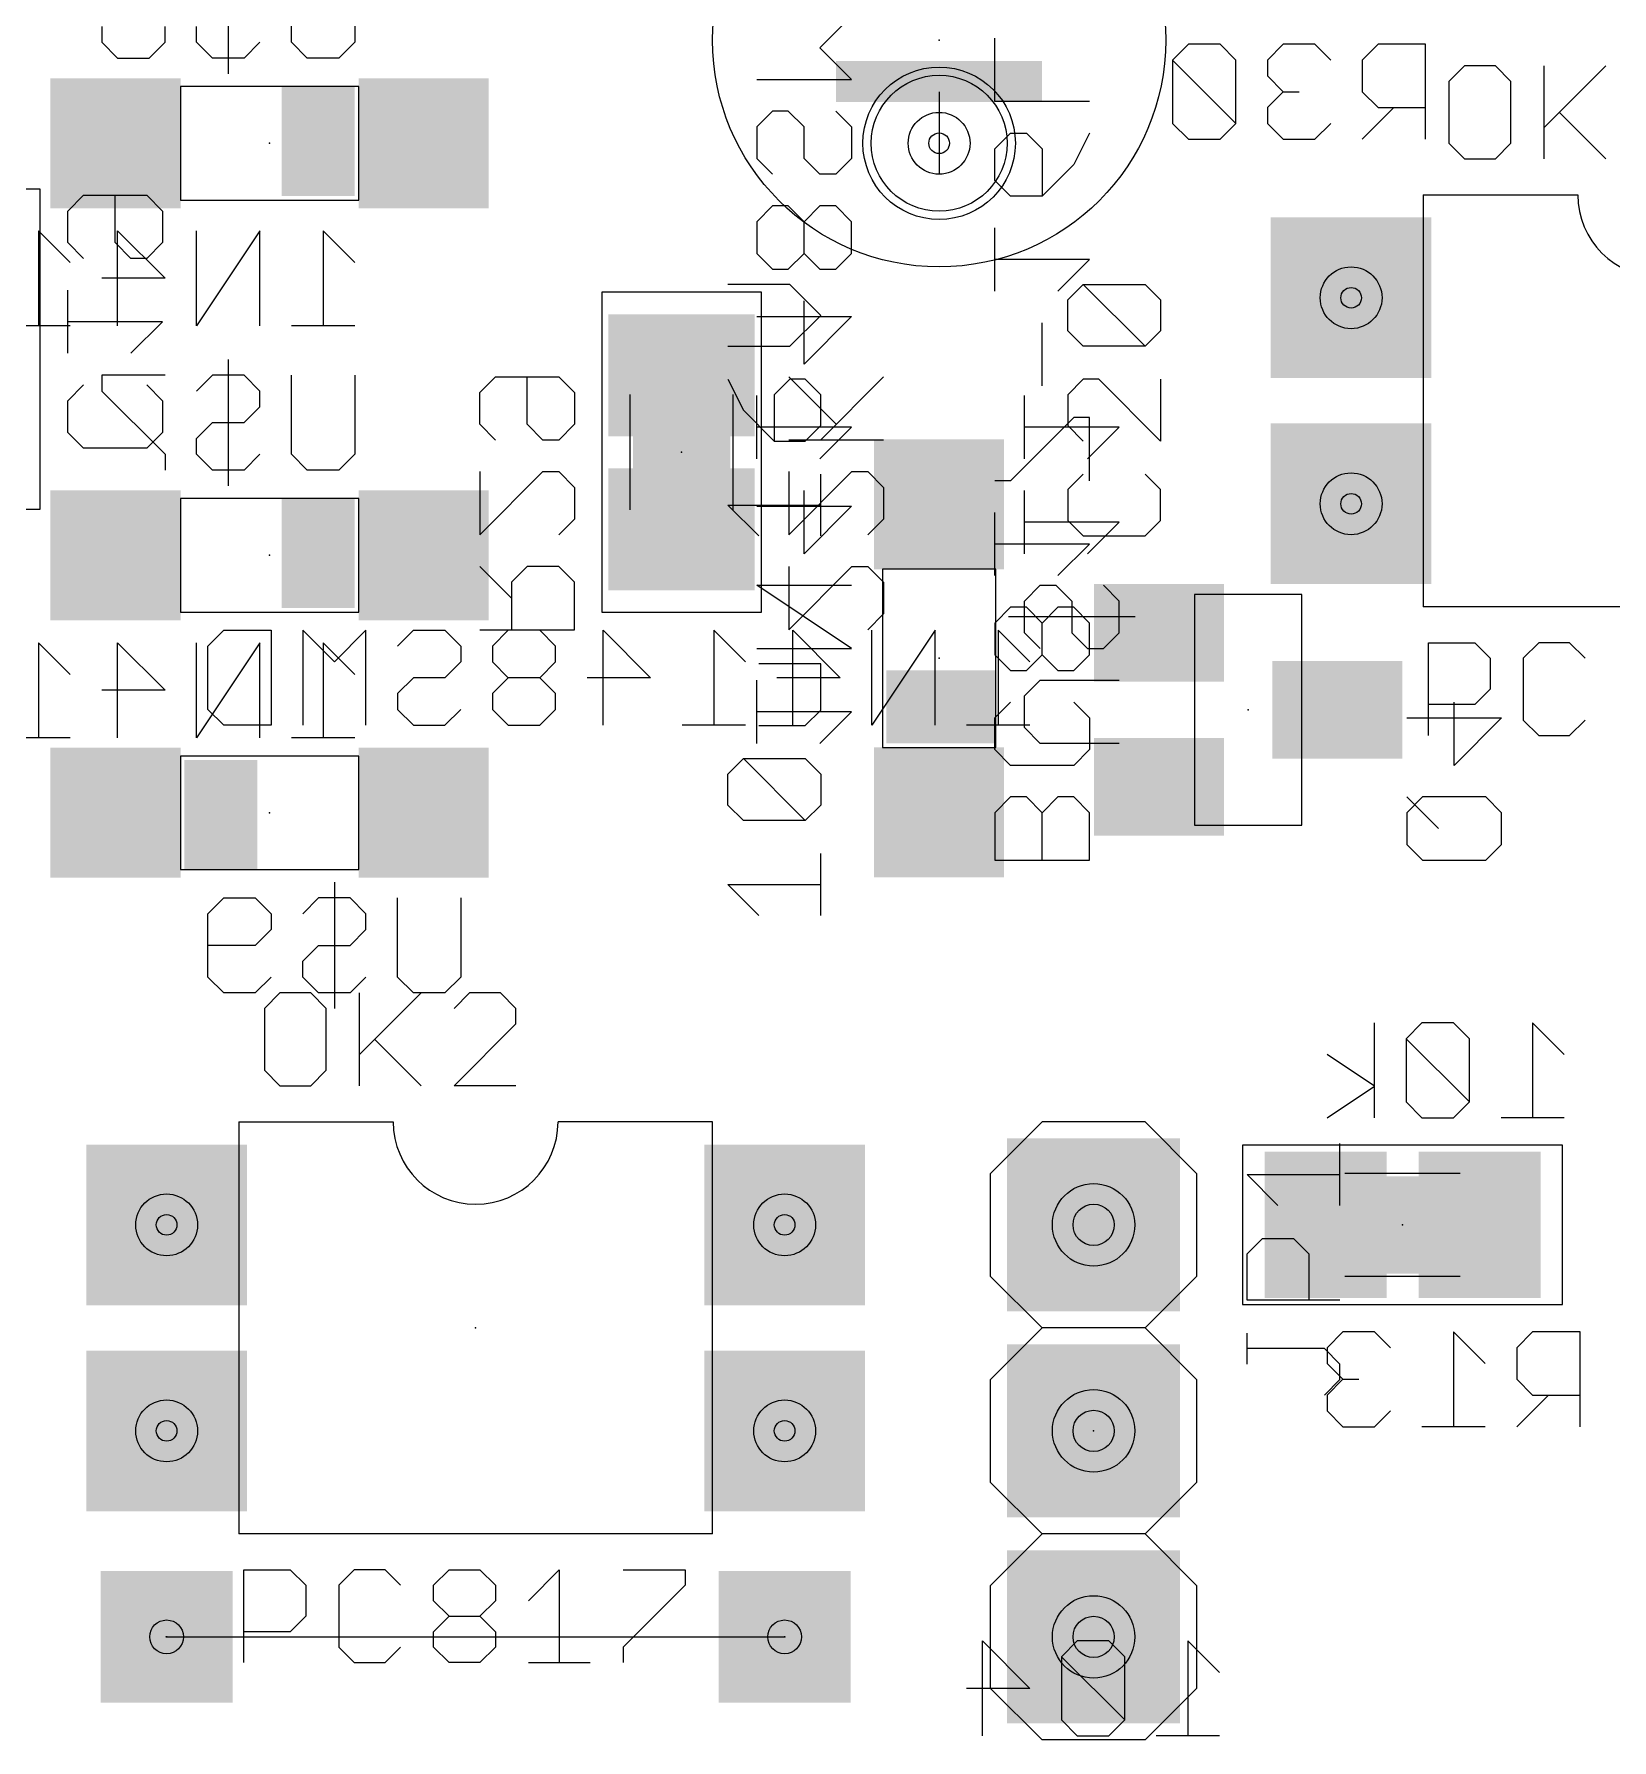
# Model space of a CAD drawing. Extents: x -2 to 128, y 10 to 112.
# Drawn here: x 25.67 to 45.12, y 69.85 to 90.88 of the extents above; entities that cross this region are included whole.
import ezdxf

# ---------------------------------------------------------------- set-up
doc = ezdxf.new("R2010")
doc.units = 0
for name, color, linetype in [('1', 22, 'CONTINUOUS'), ('17', 82, 'CONTINUOUS'), ('18', 82, 'CONTINUOUS'), ('21', 253, 'CONTINUOUS'), ('23', 7, 'CONTINUOUS'), ('24', 7, 'CONTINUOUS'), ('25', 253, 'CONTINUOUS'), ('26', 253, 'CONTINUOUS'), ('27', 253, 'CONTINUOUS'), ('28', 253, 'CONTINUOUS'), ('29', 253, 'CONTINUOUS'), ('30', 253, 'CONTINUOUS'), ('32', 253, 'CONTINUOUS'), ('36', 253, 'CONTINUOUS'), ('40', 175, 'CONTINUOUS'), ('44', 253, 'CONTINUOUS'), ('51', 253, 'CONTINUOUS'), ('52', 253, 'CONTINUOUS')]:
    doc.layers.add(name, color=color, linetype=linetype)

# ---------------------------------------------------------------- blocks, each defined once
blk = doc.blocks.new('RECT')
blk.add_solid([(-0.5, -0.5), (0.5, -0.5), (-0.5, 0.5), (0.5, 0.5)])
blk = doc.blocks.new('ROUNDP')
blk.add_circle((0, 0), 0.5)
blk = doc.blocks.new('SQUAREP')
blk.add_solid([(-0.5, -0.5), (0.5, -0.5), (-0.5, 0.5), (0.5, 0.5)])
blk = doc.blocks.new('SQUAREV')
blk.add_solid([(-0.5, -0.5), (0.5, -0.5), (-0.5, 0.5), (0.5, 0.5)])
blk = doc.blocks.new('ROUNDV')
blk.add_circle((0, 0), 0.5)

msp = doc.modelspace()

# ---------------------------------------------------------------- linework, layer by layer
at = {"layer": '1'}
msp.add_line((27.305, 71.12), (34.925, 71.12), dxfattribs=at)
at = {"layer": '21'}
for p, q in [((42.799, 88.9), (42.799, 83.82)), ((42.799, 88.9), (44.704, 88.9)), ((48.641, 83.82), (42.799, 83.82)), ((28.194, 77.47), (28.194, 72.39)), ((28.194, 77.47), (30.099, 77.47)), ((34.036, 77.47), (32.131, 77.47)), ((34.036, 72.39), (34.036, 77.47)), ((38.1, 77.47), (37.465, 76.835)), ((39.37, 77.47), (38.1, 77.47)), ((40.005, 76.835), (39.37, 77.47)), ((37.465, 75.565), (37.465, 76.835)), ((40.005, 76.835), (40.005, 75.565)), ((38.1, 74.93), (37.465, 75.565)), ((40.005, 75.565), (39.37, 74.93)), ((37.465, 74.295), (38.1, 74.93)), ((39.37, 74.93), (38.1, 74.93)), ((39.37, 74.93), (40.005, 74.295)), ((37.465, 73.025), (37.465, 74.295)), ((40.005, 74.295), (40.005, 73.025)), ((38.1, 72.39), (37.465, 73.025)), ((40.005, 73.025), (39.37, 72.39)), ((34.036, 72.39), (28.194, 72.39)), ((37.465, 71.755), (38.1, 72.39)), ((39.37, 72.39), (38.1, 72.39)), ((39.37, 72.39), (40.005, 71.755)), ((37.465, 70.485), (37.465, 71.755)), ((40.005, 71.755), (40.005, 70.485)), ((38.1, 69.85), (37.465, 70.485)), ((40.005, 70.485), (39.37, 69.85)), ((39.37, 69.85), (38.1, 69.85))]:
    msp.add_line(p, q, dxfattribs=at)
msp.add_circle((36.83, 90.805), 2.794, dxfattribs=at)
for centre in [(45.72, 88.9), (31.115, 77.47)]:
    msp.add_arc(centre, 1.016, 180, 0, dxfattribs=at)
at = {"layer": '23'}
for p in [(36.83, 90.805), (31.115, 74.93), (38.735, 73.66)]:
    msp.add_point(p, dxfattribs=at)
at = {"layer": '24'}
for p in [(28.575, 89.535), (33.655, 85.725), (28.575, 84.455), (36.83, 83.185), (40.64, 82.55), (28.575, 81.28), (42.545, 76.2)]:
    msp.add_point(p, dxfattribs=at)
at = {"layer": '25'}
for p, q in [((43.3072, 90.4885), (43.1165, 90.2978)), ((43.6885, 90.4885), (43.3072, 90.4885)), ((43.8792, 90.2978), (43.6885, 90.4885)), ((44.2859, 90.4885), (44.2859, 89.3445)), ((44.2859, 89.7258), (45.0485, 90.4885)), ((43.1165, 90.2978), (43.1165, 89.5352)), ((43.8792, 89.5352), (43.8792, 90.2978)), ((44.4766, 89.9165), (45.0485, 89.3445)), ((43.1165, 89.5352), (43.3072, 89.3445)), ((43.6885, 89.3445), (43.8792, 89.5352)), ((43.3072, 89.3445), (43.6885, 89.3445)), ((38.4165, 87.6041), (38.6072, 87.7947)), ((38.6072, 87.7947), (39.3698, 87.7947)), ((39.3698, 87.0321), (38.6072, 87.7947)), ((39.3698, 87.7947), (39.5605, 87.6041)), ((38.4165, 87.2228), (38.4165, 87.6041)), ((39.5605, 87.6041), (39.5605, 87.2228)), ((38.6072, 87.0321), (38.4165, 87.2228)), ((39.5605, 87.2228), (39.3698, 87.0321)), ((39.3698, 87.0321), (38.6072, 87.0321)), ((38.6072, 86.6253), (38.4165, 86.4347)), ((38.7979, 86.6253), (38.6072, 86.6253)), ((39.5605, 85.8627), (38.7979, 86.6253)), ((39.5605, 86.6253), (39.5605, 85.8627)), ((38.4165, 86.4347), (38.4165, 86.0534)), ((38.4165, 86.0534), (38.6072, 85.8627)), ((38.6072, 85.456), (38.4165, 85.2653)), ((39.5605, 85.2653), (39.3698, 85.456)), ((38.4165, 85.2653), (38.4165, 84.884)), ((39.5605, 84.884), (39.5605, 85.2653)), ((38.4165, 84.884), (38.6072, 84.6933)), ((39.3698, 84.6933), (39.5605, 84.884)), ((38.6072, 84.6933), (39.3698, 84.6933)), ((28.7022, 79.0585), (28.5115, 78.8678)), ((28.5115, 78.8678), (28.5115, 78.1052)), ((29.0835, 79.0585), (28.7022, 79.0585)), ((29.2742, 78.8678), (29.0835, 79.0585)), ((29.2742, 78.1052), (29.2742, 78.8678)), ((29.6809, 79.0585), (29.6809, 77.9145)), ((29.6809, 78.2958), (30.4435, 79.0585)), ((31.041, 79.0585), (30.8503, 78.8678)), ((31.4223, 79.0585), (31.041, 79.0585)), ((31.6129, 78.8678), (31.4223, 79.0585)), ((31.6129, 78.6771), (31.6129, 78.8678)), ((30.8503, 77.9145), (31.6129, 78.6771)), ((29.8716, 78.4865), (30.4435, 77.9145)), ((28.5115, 78.1052), (28.7022, 77.9145)), ((29.0835, 77.9145), (29.2742, 78.1052)), ((28.7022, 77.9145), (29.0835, 77.9145)), ((31.6129, 77.9145), (30.8503, 77.9145)), ((41.7703, 76.4403), (41.7703, 77.2029)), ((41.0077, 76.4403), (40.6263, 76.8216)), ((40.6263, 76.8216), (41.7703, 76.8216)), ((40.6263, 75.8429), (40.817, 76.0336)), ((40.817, 76.0336), (41.1983, 76.0336)), ((41.1983, 76.0336), (41.389, 75.8429)), ((40.6263, 75.2709), (40.6263, 75.8429)), ((41.389, 75.8429), (41.389, 75.2709)), ((41.7703, 75.2709), (40.6263, 75.2709)), ((40.6263, 74.4828), (40.6263, 74.8642)), ((41.5796, 74.6735), (40.6263, 74.6735)), ((41.7703, 74.4828), (41.5796, 74.6735)), ((41.7703, 74.2922), (41.7703, 74.4828)), ((41.5796, 74.1015), (41.7703, 74.2922))]:
    msp.add_line(p, q, dxfattribs=at)
at = {"layer": '26'}
for p, q in [((28.065, 91.9501), (28.065, 90.3909)), ((28.8446, 90.7807), (28.8446, 91.7552)), ((29.6242, 91.7552), (29.6242, 90.7807)), ((26.5058, 90.9756), (26.5058, 90.7807)), ((27.2854, 90.7807), (27.2854, 90.9756)), ((27.6752, 90.7807), (27.6752, 90.9756)), ((26.5058, 90.7807), (26.7007, 90.5858)), ((27.0905, 90.5858), (27.2854, 90.7807)), ((27.8701, 90.5858), (27.6752, 90.7807)), ((28.4548, 90.7807), (28.2599, 90.5858)), ((29.0395, 90.5858), (28.8446, 90.7807)), ((29.6242, 90.7807), (29.4293, 90.5858)), ((39.9039, 90.7552), (39.709, 90.5603)), ((40.2937, 90.7552), (39.9039, 90.7552)), ((40.4886, 90.5603), (40.2937, 90.7552)), ((41.0733, 90.7552), (40.8784, 90.5603)), ((41.4631, 90.7552), (41.0733, 90.7552)), ((41.658, 90.5603), (41.4631, 90.7552)), ((42.2427, 90.7552), (42.0478, 90.5603)), ((42.8274, 90.7552), (42.2427, 90.7552)), ((42.8274, 89.5858), (42.8274, 90.7552)), ((26.7007, 90.5858), (27.0905, 90.5858)), ((28.2599, 90.5858), (27.8701, 90.5858)), ((29.4293, 90.5858), (29.0395, 90.5858)), ((39.709, 90.5603), (39.709, 89.7807)), ((40.4886, 89.7807), (39.709, 90.5603)), ((40.4886, 89.7807), (40.4886, 90.5603)), ((40.8784, 90.5603), (40.8784, 90.3654)), ((42.0478, 90.5603), (42.0478, 90.1705)), ((40.8784, 90.3654), (41.0733, 90.1705)), ((41.0733, 90.1705), (40.8784, 89.9756)), ((41.0733, 90.1705), (41.2682, 90.1705)), ((42.0478, 90.1705), (42.2427, 89.9756)), ((40.8784, 89.9756), (40.8784, 89.7807)), ((42.4376, 89.9756), (42.0478, 89.5858)), ((42.2427, 89.9756), (42.8274, 89.9756)), ((39.709, 89.7807), (39.9039, 89.5858)), ((40.2937, 89.5858), (40.4886, 89.7807)), ((40.8784, 89.7807), (41.0733, 89.5858)), ((41.4631, 89.5858), (41.658, 89.7807)), ((39.9039, 89.5858), (40.2937, 89.5858)), ((41.0733, 89.5858), (41.4631, 89.5858)), ((26.0858, 88.6993), (26.2807, 88.8942)), ((26.2807, 88.8942), (27.0603, 88.8942)), ((26.6705, 88.3095), (26.6705, 88.8942)), ((27.0603, 88.8942), (27.2552, 88.6993)), ((26.0858, 88.3095), (26.0858, 88.6993)), ((27.2552, 88.6993), (27.2552, 88.3095)), ((26.2807, 88.1146), (26.0858, 88.3095)), ((26.8654, 88.1146), (26.6705, 88.3095)), ((27.2552, 88.3095), (27.0603, 88.1146)), ((27.0603, 88.1146), (26.8654, 88.1146)), ((26.0858, 86.9452), (26.0858, 87.7248)), ((27.2552, 87.335), (26.0858, 87.335)), ((26.8654, 86.9452), (27.2552, 87.335)), ((28.065, 86.8701), (28.065, 85.3109)), ((27.2854, 86.6752), (26.5058, 86.6752)), ((26.5058, 86.6752), (26.5058, 86.4803)), ((27.8701, 86.6752), (27.6752, 86.4803)), ((28.2599, 86.6752), (27.8701, 86.6752)), ((28.4548, 86.4803), (28.2599, 86.6752)), ((28.8446, 85.7007), (28.8446, 86.6752)), ((29.6242, 86.6752), (29.6242, 85.7007)), ((31.1658, 86.4611), (31.3607, 86.656)), ((31.3607, 86.656), (32.1403, 86.656)), ((31.7505, 86.0713), (31.7505, 86.656)), ((32.1403, 86.656), (32.3352, 86.4611)), ((26.0858, 86.3605), (26.2807, 86.5554)), ((26.5058, 86.4803), (27.2854, 85.7007)), ((27.0603, 86.5554), (27.2552, 86.3605)), ((28.4548, 86.2854), (28.4548, 86.4803)), ((31.1658, 86.0713), (31.1658, 86.4611)), ((32.3352, 86.4611), (32.3352, 86.0713)), ((26.0858, 85.9707), (26.0858, 86.3605)), ((27.2552, 86.3605), (27.2552, 85.9707)), ((28.2599, 86.0905), (28.4548, 86.2854)), ((37.8808, 85.644), (37.8808, 86.4236)), ((27.6752, 85.8956), (27.8701, 86.0905)), ((27.8701, 86.0905), (28.2599, 86.0905)), ((31.3607, 85.8764), (31.1658, 86.0713)), ((31.9454, 85.8764), (31.7505, 86.0713)), ((32.3352, 86.0713), (32.1403, 85.8764)), ((39.0502, 86.0338), (37.8808, 86.0338)), ((38.6604, 85.644), (39.0502, 86.0338)), ((26.2807, 85.7758), (26.0858, 85.9707)), ((27.2552, 85.9707), (27.0603, 85.7758)), ((27.6752, 85.7007), (27.6752, 85.8956)), ((32.1403, 85.8764), (31.9454, 85.8764)), ((27.0603, 85.7758), (26.2807, 85.7758)), ((27.2854, 85.7007), (27.2854, 85.5058)), ((27.8701, 85.5058), (27.6752, 85.7007)), ((28.4548, 85.7007), (28.2599, 85.5058)), ((29.0395, 85.5058), (28.8446, 85.7007)), ((29.6242, 85.7007), (29.4293, 85.5058)), ((28.2599, 85.5058), (27.8701, 85.5058)), ((29.4293, 85.5058), (29.0395, 85.5058)), ((31.1658, 85.4866), (31.1658, 84.707)), ((31.1658, 84.707), (31.9454, 85.4866)), ((31.9454, 85.4866), (32.1403, 85.4866)), ((32.1403, 85.4866), (32.3352, 85.2917)), ((32.3352, 85.2917), (32.3352, 84.9019)), ((37.8808, 84.4746), (37.8808, 85.2542)), ((32.3352, 84.9019), (32.1403, 84.707)), ((39.0502, 84.8644), (37.8808, 84.8644)), ((38.6604, 84.4746), (39.0502, 84.8644)), ((31.5556, 83.9274), (31.1658, 84.3172)), ((31.7505, 84.3172), (31.5556, 84.1223)), ((32.1403, 84.3172), (31.7505, 84.3172)), ((32.3352, 84.1223), (32.1403, 84.3172)), ((31.5556, 84.1223), (31.5556, 83.5376)), ((32.3352, 83.5376), (32.3352, 84.1223)), ((37.8808, 83.8899), (38.0757, 84.0848)), ((38.0757, 84.0848), (38.2706, 84.0848)), ((38.2706, 84.0848), (38.4655, 83.8899)), ((39.0502, 83.8899), (38.8553, 84.0848)), ((37.8808, 83.5001), (37.8808, 83.8899)), ((38.4655, 83.8899), (38.4655, 83.5001)), ((39.0502, 83.5001), (39.0502, 83.8899)), ((31.1658, 83.5376), (32.3352, 83.5376)), ((39.2451, 83.695), (37.6859, 83.695)), ((38.0757, 83.3052), (37.8808, 83.5001)), ((38.4655, 83.5001), (38.6604, 83.3052)), ((38.8553, 83.3052), (39.0502, 83.5001)), ((38.6604, 83.3052), (38.8553, 83.3052)), ((37.8808, 82.7205), (38.0757, 82.9154)), ((38.0757, 82.9154), (39.0502, 82.9154)), ((37.8808, 82.3307), (37.8808, 82.7205)), ((42.5958, 82.4499), (43.7652, 82.4499)), ((43.1805, 81.8652), (43.1805, 82.6448)), ((43.7652, 82.4499), (43.1805, 81.8652)), ((38.0757, 82.1358), (37.8808, 82.3307)), ((39.0502, 82.1358), (38.0757, 82.1358)), ((42.7907, 81.4754), (42.5958, 81.2805)), ((42.9856, 81.0856), (42.5958, 81.4754)), ((43.5703, 81.4754), (42.7907, 81.4754)), ((43.7652, 81.2805), (43.5703, 81.4754)), ((42.5958, 81.2805), (42.5958, 80.8907)), ((43.7652, 80.8907), (43.7652, 81.2805)), ((42.5958, 80.8907), (42.7907, 80.6958)), ((43.5703, 80.6958), (43.7652, 80.8907)), ((42.7907, 80.6958), (43.5703, 80.6958)), ((29.3732, 80.4251), (29.3732, 78.8659)), ((27.814, 80.0353), (28.0089, 80.2302)), ((28.0089, 80.2302), (28.3987, 80.2302)), ((28.3987, 80.2302), (28.5936, 80.0353)), ((29.1783, 80.2302), (28.9834, 80.0353)), ((29.5681, 80.2302), (29.1783, 80.2302)), ((29.763, 80.0353), (29.5681, 80.2302)), ((30.1528, 79.2557), (30.1528, 80.2302)), ((30.9324, 80.2302), (30.9324, 79.2557)), ((27.814, 79.2557), (27.814, 80.0353)), ((28.5936, 80.0353), (28.5936, 79.8404)), ((29.763, 79.8404), (29.763, 80.0353)), ((28.5936, 79.8404), (28.3987, 79.6455)), ((29.5681, 79.6455), (29.763, 79.8404)), ((28.3987, 79.6455), (27.814, 79.6455)), ((28.9834, 79.4506), (29.1783, 79.6455)), ((29.1783, 79.6455), (29.5681, 79.6455)), ((28.9834, 79.2557), (28.9834, 79.4506)), ((28.0089, 79.0608), (27.814, 79.2557)), ((28.5936, 79.2557), (28.3987, 79.0608)), ((29.1783, 79.0608), (28.9834, 79.2557)), ((29.763, 79.2557), (29.5681, 79.0608)), ((30.3477, 79.0608), (30.1528, 79.2557)), ((30.9324, 79.2557), (30.7375, 79.0608)), ((28.3987, 79.0608), (28.0089, 79.0608)), ((29.5681, 79.0608), (29.1783, 79.0608)), ((30.7375, 79.0608), (30.3477, 79.0608)), ((41.8089, 74.8802), (41.614, 74.6853)), ((42.1987, 74.8802), (41.8089, 74.8802)), ((42.3936, 74.6853), (42.1987, 74.8802)), ((43.563, 74.4904), (43.1732, 74.8802)), ((43.1732, 74.8802), (43.1732, 73.7108)), ((44.1477, 74.8802), (43.9528, 74.6853)), ((44.7324, 74.8802), (44.1477, 74.8802)), ((44.7324, 73.7108), (44.7324, 74.8802)), ((41.614, 74.6853), (41.614, 74.4904)), ((43.9528, 74.6853), (43.9528, 74.2955)), ((41.614, 74.4904), (41.8089, 74.2955)), ((41.8089, 74.2955), (41.614, 74.1006)), ((41.8089, 74.2955), (42.0038, 74.2955)), ((43.9528, 74.2955), (44.1477, 74.1006)), ((41.614, 74.1006), (41.614, 73.9057)), ((44.3426, 74.1006), (43.9528, 73.7108)), ((44.1477, 74.1006), (44.7324, 74.1006)), ((41.614, 73.9057), (41.8089, 73.7108)), ((42.1987, 73.7108), (42.3936, 73.9057)), ((41.8089, 73.7108), (42.1987, 73.7108)), ((43.563, 73.7108), (42.7834, 73.7108))]:
    msp.add_line(p, q, dxfattribs=at)
at = {"layer": '27'}
for p, q in [((34.9882, 87.7947), (34.2255, 87.7947)), ((35.3695, 87.4134), (34.9882, 87.7947)), ((34.9882, 87.0321), (35.3695, 87.4134)), ((34.2255, 87.0321), (34.9882, 87.0321)), ((34.2255, 86.6253), (34.4162, 86.244)), ((34.9882, 86.6253), (34.7975, 86.4347)), ((35.1788, 86.6253), (34.9882, 86.6253)), ((35.3695, 86.4347), (35.1788, 86.6253)), ((34.4162, 86.244), (34.7975, 85.8627)), ((34.7975, 86.4347), (34.7975, 85.8627)), ((35.3695, 86.0534), (35.3695, 86.4347)), ((35.1788, 85.8627), (35.3695, 86.0534)), ((34.7975, 85.8627), (35.1788, 85.8627)), ((35.3695, 84.6933), (35.3695, 85.4559)), ((34.6069, 84.6933), (34.2255, 85.0746)), ((34.2255, 85.0746), (35.3695, 85.0746)), ((42.8625, 82.2325), (42.8625, 83.3765)), ((42.8625, 83.3765), (43.4345, 83.3765)), ((43.4345, 83.3765), (43.6252, 83.1858)), ((44.2226, 83.3765), (44.0319, 83.1858)), ((44.6039, 83.3765), (44.2226, 83.3765)), ((44.7945, 83.1858), (44.6039, 83.3765)), ((35.3695, 83.1172), (34.6069, 83.1172)), ((35.3695, 82.5452), (35.3695, 83.1172)), ((43.6252, 83.1858), (43.6252, 82.8045)), ((44.0319, 83.1858), (44.0319, 82.4232)), ((43.6252, 82.8045), (43.4345, 82.6138)), ((35.1788, 82.3545), (35.3695, 82.5452)), ((43.4345, 82.6138), (42.8625, 82.6138)), ((34.6069, 82.3545), (35.1788, 82.3545)), ((44.0319, 82.4232), (44.2226, 82.2325)), ((44.2226, 82.2325), (44.6039, 82.2325)), ((44.6039, 82.2325), (44.7945, 82.4232)), ((34.2255, 81.7571), (34.4162, 81.9478)), ((34.4162, 81.9478), (35.1788, 81.9478)), ((35.1788, 81.1851), (34.4162, 81.9478)), ((35.1788, 81.9478), (35.3695, 81.7571)), ((34.2255, 81.3758), (34.2255, 81.7571)), ((35.3695, 81.7571), (35.3695, 81.3758)), ((34.4162, 81.1851), (34.2255, 81.3758)), ((35.1788, 81.1851), (34.4162, 81.1851)), ((35.3695, 81.3758), (35.1788, 81.1851)), ((35.3695, 80.0157), (35.3695, 80.7784)), ((34.6069, 80.0157), (34.2255, 80.397)), ((34.2255, 80.397), (35.3695, 80.397)), ((28.2575, 70.8025), (28.2575, 71.9465)), ((28.2575, 71.9465), (28.8295, 71.9465)), ((28.8295, 71.9465), (29.0202, 71.7558)), ((29.6176, 71.9465), (29.4269, 71.7558)), ((29.9989, 71.9465), (29.6176, 71.9465)), ((30.1895, 71.7558), (29.9989, 71.9465)), ((30.5963, 71.7558), (30.787, 71.9465)), ((30.787, 71.9465), (31.1683, 71.9465)), ((31.1683, 71.9465), (31.3589, 71.7558)), ((31.7657, 71.5652), (32.147, 71.9465)), ((32.147, 71.9465), (32.147, 70.8025)), ((32.9351, 71.9465), (33.6977, 71.9465)), ((33.6977, 71.9465), (33.6977, 71.7558)), ((29.0202, 71.7558), (29.0202, 71.3745)), ((29.4269, 71.7558), (29.4269, 70.9932)), ((30.5963, 71.5652), (30.5963, 71.7558)), ((31.3589, 71.7558), (31.3589, 71.5652)), ((33.6977, 71.7558), (32.9351, 70.9932)), ((30.787, 71.3745), (30.5963, 71.5652)), ((31.3589, 71.5652), (31.1683, 71.3745)), ((29.0202, 71.3745), (28.8295, 71.1838)), ((30.5963, 71.1838), (30.787, 71.3745)), ((30.787, 71.3745), (31.1683, 71.3745)), ((31.1683, 71.3745), (31.3589, 71.1838)), ((28.8295, 71.1838), (28.2575, 71.1838)), ((30.5963, 70.9932), (30.5963, 71.1838)), ((31.3589, 71.1838), (31.3589, 70.9932)), ((29.4269, 70.9932), (29.6176, 70.8025)), ((29.9989, 70.8025), (30.1895, 70.9932)), ((30.787, 70.8025), (30.5963, 70.9932)), ((31.3589, 70.9932), (31.1683, 70.8025)), ((32.9351, 70.9932), (32.9351, 70.8025)), ((29.6176, 70.8025), (29.9989, 70.8025)), ((31.1683, 70.8025), (30.787, 70.8025)), ((31.7657, 70.8025), (32.5283, 70.8025))]:
    msp.add_line(p, q, dxfattribs=at)
at = {"layer": '28'}
for p, q in [((35.3604, 90.7114), (35.7502, 91.1012)), ((35.7502, 90.3216), (35.3604, 90.7114)), ((37.5158, 90.051), (37.5158, 90.8306)), ((34.5808, 90.3216), (35.7502, 90.3216)), ((38.6852, 90.051), (37.5158, 90.051)), ((34.7757, 89.9318), (34.5808, 89.7369)), ((34.9706, 89.9318), (34.7757, 89.9318)), ((35.1655, 89.7369), (34.9706, 89.9318)), ((35.5553, 89.9318), (35.7502, 89.7369)), ((34.5808, 89.7369), (34.5808, 89.3471)), ((35.1655, 89.3471), (35.1655, 89.7369)), ((35.7502, 89.7369), (35.7502, 89.3471)), ((37.5158, 89.4663), (37.7107, 89.6612)), ((37.7107, 89.6612), (37.9056, 89.6612)), ((37.9056, 89.6612), (38.1005, 89.4663)), ((38.6852, 89.6612), (38.4903, 89.2714)), ((37.5158, 89.0765), (37.5158, 89.4663)), ((38.1005, 89.4663), (38.1005, 88.8816)), ((34.5808, 89.3471), (34.7757, 89.1522)), ((35.3604, 89.1522), (35.1655, 89.3471)), ((35.7502, 89.3471), (35.5553, 89.1522)), ((38.4903, 89.2714), (38.1005, 88.8816)), ((35.5553, 89.1522), (35.3604, 89.1522)), ((37.7107, 88.8816), (37.5158, 89.0765)), ((34.7757, 88.7624), (34.5808, 88.5675)), ((34.9706, 88.7624), (34.7757, 88.7624)), ((35.1655, 88.5675), (34.9706, 88.7624)), ((35.3604, 88.7624), (35.1655, 88.5675)), ((35.5553, 88.7624), (35.3604, 88.7624)), ((35.7502, 88.5675), (35.5553, 88.7624)), ((38.1005, 88.8816), (37.7107, 88.8816)), ((34.5808, 88.5675), (34.5808, 88.1777)), ((35.1655, 88.1777), (35.1655, 88.5675)), ((35.7502, 88.1777), (35.7502, 88.5675)), ((26.116, 88.0654), (25.7262, 88.4552)), ((25.7262, 88.4552), (25.7262, 87.2858)), ((26.7007, 87.2858), (26.7007, 88.4552)), ((26.7007, 88.4552), (27.2854, 87.8705)), ((28.4548, 88.4552), (27.6752, 87.2858)), ((27.6752, 87.2858), (27.6752, 88.4552)), ((28.4548, 87.2858), (28.4548, 88.4552)), ((29.6242, 88.0654), (29.2344, 88.4552)), ((29.2344, 88.4552), (29.2344, 87.2858)), ((37.5158, 87.7122), (37.5158, 88.4918)), ((34.5808, 88.1777), (34.7757, 87.9828)), ((34.9706, 87.9828), (35.1655, 88.1777)), ((35.1655, 88.1777), (35.3604, 87.9828)), ((35.5553, 87.9828), (35.7502, 88.1777)), ((34.7757, 87.9828), (34.9706, 87.9828)), ((35.3604, 87.9828), (35.5553, 87.9828)), ((38.6852, 88.102), (37.5158, 88.102)), ((38.2954, 87.7122), (38.6852, 88.102)), ((27.2854, 87.8705), (26.5058, 87.8705)), ((35.1655, 86.8134), (35.1655, 87.593)), ((26.116, 87.2858), (25.3364, 87.2858)), ((29.6242, 87.2858), (28.8446, 87.2858)), ((34.5808, 87.3981), (35.7502, 87.3981)), ((35.7502, 87.3981), (35.1655, 86.8134)), ((38.1005, 86.5428), (38.1005, 87.3224)), ((35.5605, 86.0713), (34.9758, 86.656)), ((35.3656, 85.8764), (36.1452, 86.656)), ((34.5808, 85.644), (34.5808, 86.4236)), ((35.7502, 86.0338), (34.5808, 86.0338)), ((35.3604, 85.644), (35.7502, 86.0338)), ((38.4903, 86.153), (37.7107, 85.3734)), ((38.6852, 86.153), (38.4903, 86.153)), ((38.6852, 85.3734), (38.6852, 86.153)), ((36.1452, 85.8764), (34.9758, 85.8764)), ((34.9758, 85.4866), (34.9758, 84.707)), ((34.9758, 84.707), (35.7554, 85.4866)), ((35.7554, 85.4866), (35.9503, 85.4866)), ((35.9503, 85.4866), (36.1452, 85.2917)), ((35.1655, 84.4746), (35.1655, 85.2542)), ((36.1452, 85.2917), (36.1452, 84.9019)), ((37.7107, 85.3734), (37.5158, 85.3734)), ((34.5808, 85.0593), (35.7502, 85.0593)), ((35.7502, 85.0593), (35.1655, 84.4746)), ((37.5158, 84.204), (37.5158, 84.9836)), ((36.1452, 84.9019), (35.9503, 84.707)), ((38.6852, 84.5938), (37.5158, 84.5938)), ((38.2954, 84.204), (38.6852, 84.5938)), ((34.9758, 84.3172), (34.9758, 83.5376)), ((34.9758, 83.5376), (35.7554, 84.3172)), ((35.7554, 84.3172), (35.9503, 84.3172)), ((35.9503, 84.3172), (36.1452, 84.1223)), ((35.7502, 83.3052), (34.5808, 84.0848)), ((34.5808, 84.0848), (35.7502, 84.0848)), ((36.1452, 84.1223), (36.1452, 83.7325)), ((36.1452, 83.7325), (35.9503, 83.5376)), ((37.7107, 83.8142), (37.5158, 83.6193)), ((37.9056, 83.8142), (37.7107, 83.8142)), ((38.1005, 83.6193), (37.9056, 83.8142)), ((38.2954, 83.8142), (38.1005, 83.6193)), ((38.4903, 83.8142), (38.2954, 83.8142)), ((38.6852, 83.6193), (38.4903, 83.8142)), ((27.814, 83.3353), (28.0089, 83.5302)), ((28.0089, 83.5302), (28.5936, 83.5302)), ((28.5936, 83.5302), (28.5936, 82.3608)), ((29.3732, 83.1404), (28.9834, 83.5302)), ((28.9834, 83.5302), (28.9834, 82.3608)), ((29.763, 83.5302), (29.3732, 83.1404)), ((29.763, 82.3608), (29.763, 83.5302)), ((30.1528, 83.3353), (30.3477, 83.5302)), ((30.3477, 83.5302), (30.7375, 83.5302)), ((30.7375, 83.5302), (30.9324, 83.3353)), ((31.5171, 83.5302), (31.3222, 83.3353)), ((31.9069, 83.5302), (31.5171, 83.5302)), ((32.1018, 83.3353), (31.9069, 83.5302)), ((32.6865, 82.3608), (32.6865, 83.5302)), ((32.6865, 83.5302), (33.2712, 82.9455)), ((34.4406, 83.1404), (34.0508, 83.5302)), ((34.0508, 83.5302), (34.0508, 82.3608)), ((35.0253, 82.3608), (35.0253, 83.5302)), ((35.0253, 83.5302), (35.61, 82.9455)), ((36.7794, 83.5302), (35.9998, 82.3608)), ((35.9998, 82.3608), (35.9998, 83.5302)), ((36.7794, 82.3608), (36.7794, 83.5302)), ((37.5158, 83.6193), (37.5158, 83.2295)), ((37.9488, 83.1404), (37.559, 83.5302)), ((37.559, 83.5302), (37.559, 82.3608)), ((38.1005, 83.2295), (38.1005, 83.6193)), ((38.6852, 83.2295), (38.6852, 83.6193)), ((26.116, 82.9854), (25.7262, 83.3752)), ((25.7262, 83.3752), (25.7262, 82.2058)), ((26.7007, 82.2058), (26.7007, 83.3752)), ((26.7007, 83.3752), (27.2854, 82.7905)), ((28.4548, 83.3752), (27.6752, 82.2058)), ((27.6752, 82.2058), (27.6752, 83.3752)), ((27.814, 82.5557), (27.814, 83.3353)), ((28.4548, 82.2058), (28.4548, 83.3752)), ((29.6242, 82.9854), (29.2344, 83.3752)), ((29.2344, 83.3752), (29.2344, 82.2058)), ((30.9324, 83.3353), (30.9324, 83.1404)), ((31.3222, 83.3353), (31.3222, 83.1404)), ((32.1018, 83.1404), (32.1018, 83.3353)), ((34.5808, 83.3052), (35.7502, 83.3052)), ((30.9324, 83.1404), (30.7375, 82.9455)), ((31.3222, 83.1404), (31.5171, 82.9455)), ((31.9069, 82.9455), (32.1018, 83.1404)), ((37.5158, 83.2295), (37.7107, 83.0346)), ((37.9056, 83.0346), (38.1005, 83.2295)), ((38.1005, 83.2295), (38.2954, 83.0346)), ((38.4903, 83.0346), (38.6852, 83.2295)), ((30.3477, 82.9455), (30.1528, 82.7506)), ((30.7375, 82.9455), (30.3477, 82.9455)), ((31.5171, 82.9455), (31.3222, 82.7506)), ((31.9069, 82.9455), (31.5171, 82.9455)), ((32.1018, 82.7506), (31.9069, 82.9455)), ((33.2712, 82.9455), (32.4916, 82.9455)), ((34.5808, 82.1358), (34.5808, 82.9154)), ((35.61, 82.9455), (34.8304, 82.9455)), ((37.7107, 83.0346), (37.9056, 83.0346)), ((38.2954, 83.0346), (38.4903, 83.0346)), ((27.2854, 82.7905), (26.5058, 82.7905)), ((30.1528, 82.7506), (30.1528, 82.5557)), ((31.3222, 82.7506), (31.3222, 82.5557)), ((32.1018, 82.5557), (32.1018, 82.7506)), ((28.0089, 82.3608), (27.814, 82.5557)), ((30.1528, 82.5557), (30.3477, 82.3608)), ((30.7375, 82.3608), (30.9324, 82.5557)), ((31.3222, 82.5557), (31.5171, 82.3608)), ((31.9069, 82.3608), (32.1018, 82.5557)), ((35.7502, 82.5256), (34.5808, 82.5256)), ((35.3604, 82.1358), (35.7502, 82.5256)), ((37.5158, 82.4499), (37.7107, 82.6448)), ((37.5158, 82.0601), (37.5158, 82.4499)), ((38.4903, 82.6448), (38.6852, 82.4499)), ((38.6852, 82.4499), (38.6852, 82.0601)), ((28.5936, 82.3608), (28.0089, 82.3608)), ((30.3477, 82.3608), (30.7375, 82.3608)), ((31.5171, 82.3608), (31.9069, 82.3608)), ((34.4406, 82.3608), (33.661, 82.3608)), ((37.9488, 82.3608), (37.1692, 82.3608)), ((26.116, 82.2058), (25.3364, 82.2058)), ((29.6242, 82.2058), (28.8446, 82.2058)), ((37.7107, 81.8652), (37.5158, 82.0601)), ((38.6852, 82.0601), (38.4903, 81.8652)), ((38.4903, 81.8652), (37.7107, 81.8652)), ((37.7107, 81.4754), (37.5158, 81.2805)), ((37.9056, 81.4754), (37.7107, 81.4754)), ((38.1005, 81.2805), (37.9056, 81.4754)), ((38.2954, 81.4754), (38.1005, 81.2805)), ((38.4903, 81.4754), (38.2954, 81.4754)), ((38.6852, 81.2805), (38.4903, 81.4754)), ((37.5158, 81.2805), (37.5158, 80.6958)), ((38.1005, 80.6958), (38.1005, 81.2805)), ((38.6852, 80.6958), (38.6852, 81.2805)), ((37.5158, 80.6958), (38.6852, 80.6958)), ((42.1987, 77.5208), (42.1987, 78.6902)), ((42.7834, 78.6902), (42.5885, 78.4953)), ((43.1732, 78.6902), (42.7834, 78.6902)), ((43.3681, 78.4953), (43.1732, 78.6902)), ((44.5375, 78.3004), (44.1477, 78.6902)), ((44.1477, 78.6902), (44.1477, 77.5208)), ((42.5885, 78.4953), (42.5885, 77.7157)), ((43.3681, 77.7157), (42.5885, 78.4953)), ((43.3681, 77.7157), (43.3681, 78.4953)), ((42.1987, 77.9106), (41.614, 78.3004)), ((41.614, 77.5208), (42.1987, 77.9106)), ((42.5885, 77.7157), (42.7834, 77.5208)), ((43.1732, 77.5208), (43.3681, 77.7157)), ((42.7834, 77.5208), (43.1732, 77.5208)), ((44.5375, 77.5208), (43.7579, 77.5208)), ((37.3639, 69.9008), (37.3639, 71.0702)), ((37.3639, 71.0702), (37.9486, 70.4855)), ((38.5333, 71.0702), (38.3384, 70.8753)), ((38.3384, 70.8753), (38.3384, 70.0957)), ((39.118, 70.0957), (38.3384, 70.8753)), ((38.9231, 71.0702), (38.5333, 71.0702)), ((39.118, 70.8753), (38.9231, 71.0702)), ((39.118, 70.0957), (39.118, 70.8753)), ((40.2874, 70.6804), (39.8976, 71.0702)), ((39.8976, 71.0702), (39.8976, 69.9008)), ((37.9486, 70.4855), (37.169, 70.4855)), ((38.3384, 70.0957), (38.5333, 69.9008)), ((38.9231, 69.9008), (39.118, 70.0957)), ((38.5333, 69.9008), (38.9231, 69.9008)), ((40.2874, 69.9008), (39.5078, 69.9008))]:
    msp.add_line(p, q, dxfattribs=at)
at = {"layer": '40'}
for p, q in [((25.748, 88.968), (23.782, 88.968)), ((25.748, 85.022), (25.748, 88.968)), ((32.672, 87.698), (32.672, 83.752)), ((34.638, 87.698), (32.672, 87.698)), ((34.638, 83.752), (34.638, 87.698)), ((23.782, 85.022), (25.748, 85.022)), ((32.672, 83.752), (34.638, 83.752)), ((44.518, 77.183), (40.572, 77.183)), ((40.572, 77.183), (40.572, 75.217)), ((44.518, 75.217), (44.518, 77.183)), ((40.572, 75.217), (44.518, 75.217))]:
    msp.add_line(p, q, dxfattribs=at)
at = {"layer": '44'}
for centre, radius in [((36.83, 89.535), 0.127), ((41.91, 87.63), 0.127), ((41.91, 85.09), 0.127), ((38.735, 76.2), 0.254), ((27.305, 76.2), 0.127), ((34.925, 76.2), 0.127), ((38.735, 73.66), 0.254), ((27.305, 73.66), 0.127), ((34.925, 73.66), 0.127), ((38.735, 71.12), 0.254), ((27.305, 71.12), 0.005), ((34.925, 71.12), 0.005)]:
    msp.add_circle(centre, radius, dxfattribs=at)
at = {"layer": '51'}
msp.add_line((36.83, 90.17), (36.83, 89.154), dxfattribs=at)
at = {"layer": '52'}
for p, q in [((29.675, 90.235), (27.475, 90.235)), ((27.475, 90.235), (27.475, 88.835)), ((29.675, 88.835), (29.675, 90.235)), ((27.475, 88.835), (29.675, 88.835)), ((33.02, 85.0138), (33.02, 86.4362)), ((34.29, 85.0138), (34.29, 86.4362)), ((29.675, 85.155), (27.475, 85.155)), ((27.475, 85.155), (27.475, 83.755)), ((29.675, 83.755), (29.675, 85.155)), ((37.53, 84.285), (36.13, 84.285)), ((36.13, 84.285), (36.13, 82.085)), ((37.53, 82.085), (37.53, 84.285)), ((41.3004, 83.9724), (39.9796, 83.9724)), ((39.9796, 83.9724), (39.9796, 81.1276)), ((41.3004, 81.1276), (41.3004, 83.9724)), ((27.475, 83.755), (29.675, 83.755)), ((36.13, 82.085), (37.53, 82.085)), ((29.675, 81.98), (27.475, 81.98)), ((27.475, 81.98), (27.475, 80.58)), ((29.675, 80.58), (29.675, 81.98)), ((39.9796, 81.1276), (41.3004, 81.1276)), ((27.475, 80.58), (29.675, 80.58)), ((43.2562, 76.835), (41.8338, 76.835)), ((43.2562, 75.565), (41.8338, 75.565))]:
    msp.add_line(p, q, dxfattribs=at)

# ---------------------------------------------------------------- block references
at = {"layer": '17'}
for name, p, xscale, yscale, rotation in [('ROUNDP', (36.83, 89.535), 1.6764, 1.6764, 270), ('ROUNDP', (36.83, 89.535), 0.762, 0.762, 270), ('ROUNDP', (36.83, 89.535), 0.762, 0.762, 270), ('ROUNDP', (36.83, 89.535), 0.762, 0.762, 270), ('ROUNDP', (36.83, 89.535), 0.762, 0.762, 270), ('ROUNDP', (36.83, 89.535), 0.762, 0.762, 270), ('ROUNDP', (36.83, 89.535), 0.762, 0.762, 270), ('ROUNDP', (36.83, 89.535), 0.762, 0.762, 270), ('ROUNDP', (36.83, 89.535), 0.762, 0.762, 270), ('ROUNDP', (36.83, 89.535), 0.762, 0.762, 270), ('ROUNDP', (36.83, 89.535), 0.762, 0.762, 270), ('ROUNDP', (36.83, 89.535), 0.762, 0.762, 270), ('ROUNDP', (36.83, 89.535), 0.762, 0.762, 270), ('ROUNDP', (36.83, 89.535), 0.762, 0.762, 270), ('ROUNDP', (36.83, 89.535), 0.762, 0.762, 270), ('SQUAREP', (41.91, 87.63), 1.778, 1.778, 180), ('ROUNDP', (41.91, 87.63), 0.762, 0.762, 180), ('ROUNDP', (41.91, 87.63), 0.762, 0.762, 180), ('ROUNDP', (41.91, 87.63), 0.762, 0.762, 180), ('ROUNDP', (41.91, 87.63), 0.762, 0.762, 180), ('ROUNDP', (41.91, 87.63), 0.762, 0.762, 180), ('ROUNDP', (41.91, 87.63), 0.762, 0.762, 180), ('ROUNDP', (41.91, 87.63), 0.762, 0.762, 180), ('ROUNDP', (41.91, 87.63), 0.762, 0.762, 180), ('ROUNDP', (41.91, 87.63), 0.762, 0.762, 180), ('ROUNDP', (41.91, 87.63), 0.762, 0.762, 180), ('ROUNDP', (41.91, 87.63), 0.762, 0.762, 180), ('ROUNDP', (41.91, 87.63), 0.762, 0.762, 180), ('ROUNDP', (41.91, 87.63), 0.762, 0.762, 180), ('ROUNDP', (41.91, 87.63), 0.762, 0.762, 180), ('SQUAREP', (41.91, 85.09), 1.778, 1.778, 180), ('ROUNDP', (41.91, 85.09), 0.762, 0.762, 180), ('ROUNDP', (41.91, 85.09), 0.762, 0.762, 180), ('ROUNDP', (41.91, 85.09), 0.762, 0.762, 180), ('ROUNDP', (41.91, 85.09), 0.762, 0.762, 180), ('ROUNDP', (41.91, 85.09), 0.762, 0.762, 180), ('ROUNDP', (41.91, 85.09), 0.762, 0.762, 180), ('ROUNDP', (41.91, 85.09), 0.762, 0.762, 180), ('ROUNDP', (41.91, 85.09), 0.762, 0.762, 180), ('ROUNDP', (41.91, 85.09), 0.762, 0.762, 180), ('ROUNDP', (41.91, 85.09), 0.762, 0.762, 180), ('ROUNDP', (41.91, 85.09), 0.762, 0.762, 180), ('ROUNDP', (41.91, 85.09), 0.762, 0.762, 180), ('ROUNDP', (41.91, 85.09), 0.762, 0.762, 180), ('ROUNDP', (41.91, 85.09), 0.762, 0.762, 180), ('SQUAREP', (27.305, 76.2), 1.778, 1.778, 180), ('ROUNDP', (27.305, 76.2), 0.762, 0.762, 180), ('ROUNDP', (27.305, 76.2), 0.762, 0.762, 180), ('ROUNDP', (27.305, 76.2), 0.762, 0.762, 180), ('ROUNDP', (27.305, 76.2), 0.762, 0.762, 180), ('ROUNDP', (27.305, 76.2), 0.762, 0.762, 180), ('ROUNDP', (27.305, 76.2), 0.762, 0.762, 180), ('ROUNDP', (27.305, 76.2), 0.762, 0.762, 180), ('ROUNDP', (27.305, 76.2), 0.762, 0.762, 180), ('ROUNDP', (27.305, 76.2), 0.762, 0.762, 180), ('ROUNDP', (27.305, 76.2), 0.762, 0.762, 180), ('ROUNDP', (27.305, 76.2), 0.762, 0.762, 180), ('ROUNDP', (27.305, 76.2), 0.762, 0.762, 180), ('ROUNDP', (27.305, 76.2), 0.762, 0.762, 180), ('ROUNDP', (27.305, 76.2), 0.762, 0.762, 180), ('SQUAREP', (27.305, 73.66), 1.778, 1.778, 180), ('ROUNDP', (27.305, 73.66), 0.762, 0.762, 180), ('ROUNDP', (27.305, 73.66), 0.762, 0.762, 180), ('ROUNDP', (27.305, 73.66), 0.762, 0.762, 180), ('ROUNDP', (27.305, 73.66), 0.762, 0.762, 180), ('ROUNDP', (27.305, 73.66), 0.762, 0.762, 180), ('ROUNDP', (27.305, 73.66), 0.762, 0.762, 180), ('ROUNDP', (27.305, 73.66), 0.762, 0.762, 180), ('ROUNDP', (27.305, 73.66), 0.762, 0.762, 180), ('ROUNDP', (27.305, 73.66), 0.762, 0.762, 180), ('ROUNDP', (27.305, 73.66), 0.762, 0.762, 180), ('ROUNDP', (27.305, 73.66), 0.762, 0.762, 180), ('ROUNDP', (27.305, 73.66), 0.762, 0.762, 180), ('ROUNDP', (27.305, 73.66), 0.762, 0.762, 180), ('ROUNDP', (27.305, 73.66), 0.762, 0.762, 180)]:
    msp.add_blockref(name, p, dxfattribs=dict(at, xscale=xscale, yscale=yscale, rotation=rotation))
for name, p, xscale, yscale in [('SQUAREP', (34.925, 76.2), 1.778, 1.778), ('SQUAREP', (38.735, 76.2), 1.9304, 1.9304), ('ROUNDP', (34.925, 76.2), 0.762, 0.762), ('ROUNDP', (34.925, 76.2), 0.762, 0.762), ('ROUNDP', (34.925, 76.2), 0.762, 0.762), ('ROUNDP', (34.925, 76.2), 0.762, 0.762), ('ROUNDP', (34.925, 76.2), 0.762, 0.762), ('ROUNDP', (34.925, 76.2), 0.762, 0.762), ('ROUNDP', (34.925, 76.2), 0.762, 0.762), ('ROUNDP', (34.925, 76.2), 0.762, 0.762), ('ROUNDP', (34.925, 76.2), 0.762, 0.762), ('ROUNDP', (34.925, 76.2), 0.762, 0.762), ('ROUNDP', (34.925, 76.2), 0.762, 0.762), ('ROUNDP', (34.925, 76.2), 0.762, 0.762), ('ROUNDP', (34.925, 76.2), 0.762, 0.762), ('ROUNDP', (34.925, 76.2), 0.762, 0.762), ('ROUNDP', (38.735, 76.2), 1.016, 1.016), ('ROUNDP', (38.735, 76.2), 1.016, 1.016), ('ROUNDP', (38.735, 76.2), 1.016, 1.016), ('ROUNDP', (38.735, 76.2), 1.016, 1.016), ('ROUNDP', (38.735, 76.2), 1.016, 1.016), ('ROUNDP', (38.735, 76.2), 1.016, 1.016), ('ROUNDP', (38.735, 76.2), 1.016, 1.016), ('ROUNDP', (38.735, 76.2), 1.016, 1.016), ('ROUNDP', (38.735, 76.2), 1.016, 1.016), ('ROUNDP', (38.735, 76.2), 1.016, 1.016), ('ROUNDP', (38.735, 76.2), 1.016, 1.016), ('ROUNDP', (38.735, 76.2), 1.016, 1.016), ('ROUNDP', (38.735, 76.2), 1.016, 1.016), ('ROUNDP', (38.735, 76.2), 1.016, 1.016), ('SQUAREP', (34.925, 73.66), 1.778, 1.778), ('SQUAREP', (38.735, 73.66), 1.9304, 1.9304), ('ROUNDP', (34.925, 73.66), 0.762, 0.762), ('ROUNDP', (34.925, 73.66), 0.762, 0.762), ('ROUNDP', (34.925, 73.66), 0.762, 0.762), ('ROUNDP', (34.925, 73.66), 0.762, 0.762), ('ROUNDP', (34.925, 73.66), 0.762, 0.762), ('ROUNDP', (34.925, 73.66), 0.762, 0.762), ('ROUNDP', (34.925, 73.66), 0.762, 0.762), ('ROUNDP', (34.925, 73.66), 0.762, 0.762), ('ROUNDP', (34.925, 73.66), 0.762, 0.762), ('ROUNDP', (34.925, 73.66), 0.762, 0.762), ('ROUNDP', (34.925, 73.66), 0.762, 0.762), ('ROUNDP', (34.925, 73.66), 0.762, 0.762), ('ROUNDP', (34.925, 73.66), 0.762, 0.762), ('ROUNDP', (34.925, 73.66), 0.762, 0.762), ('ROUNDP', (38.735, 73.66), 1.016, 1.016), ('ROUNDP', (38.735, 73.66), 1.016, 1.016), ('ROUNDP', (38.735, 73.66), 1.016, 1.016), ('ROUNDP', (38.735, 73.66), 1.016, 1.016), ('ROUNDP', (38.735, 73.66), 1.016, 1.016), ('ROUNDP', (38.735, 73.66), 1.016, 1.016), ('ROUNDP', (38.735, 73.66), 1.016, 1.016), ('ROUNDP', (38.735, 73.66), 1.016, 1.016), ('ROUNDP', (38.735, 73.66), 1.016, 1.016), ('ROUNDP', (38.735, 73.66), 1.016, 1.016), ('ROUNDP', (38.735, 73.66), 1.016, 1.016), ('ROUNDP', (38.735, 73.66), 1.016, 1.016), ('ROUNDP', (38.735, 73.66), 1.016, 1.016), ('ROUNDP', (38.735, 73.66), 1.016, 1.016), ('SQUAREP', (38.735, 71.12), 1.9304, 1.9304), ('ROUNDP', (38.735, 71.12), 1.016, 1.016), ('ROUNDP', (38.735, 71.12), 1.016, 1.016), ('ROUNDP', (38.735, 71.12), 1.016, 1.016), ('ROUNDP', (38.735, 71.12), 1.016, 1.016), ('ROUNDP', (38.735, 71.12), 1.016, 1.016), ('ROUNDP', (38.735, 71.12), 1.016, 1.016), ('ROUNDP', (38.735, 71.12), 1.016, 1.016), ('ROUNDP', (38.735, 71.12), 1.016, 1.016), ('ROUNDP', (38.735, 71.12), 1.016, 1.016), ('ROUNDP', (38.735, 71.12), 1.016, 1.016), ('ROUNDP', (38.735, 71.12), 1.016, 1.016), ('ROUNDP', (38.735, 71.12), 1.016, 1.016), ('ROUNDP', (38.735, 71.12), 1.016, 1.016), ('ROUNDP', (38.735, 71.12), 1.016, 1.016)]:
    msp.add_blockref(name, p, dxfattribs=dict(at, xscale=xscale, yscale=yscale))
at = {"layer": '18'}
for name, p, xscale, yscale in [('SQUAREV', (27.305, 71.12), 1.4224, 1.4224), ('SQUAREV', (34.925, 71.12), 1.4224, 1.4224), ('ROUNDV', (27.305, 71.12), 0.4164, 0.4164), ('ROUNDV', (27.305, 71.12), 0.4164, 0.4164), ('ROUNDV', (27.305, 71.12), 0.4164, 0.4164), ('ROUNDV', (27.305, 71.12), 0.4164, 0.4164), ('ROUNDV', (27.305, 71.12), 0.4164, 0.4164), ('ROUNDV', (27.305, 71.12), 0.4164, 0.4164), ('ROUNDV', (27.305, 71.12), 0.4164, 0.4164), ('ROUNDV', (27.305, 71.12), 0.4164, 0.4164), ('ROUNDV', (27.305, 71.12), 0.4164, 0.4164), ('ROUNDV', (27.305, 71.12), 0.4164, 0.4164), ('ROUNDV', (27.305, 71.12), 0.4164, 0.4164), ('ROUNDV', (27.305, 71.12), 0.4164, 0.4164), ('ROUNDV', (27.305, 71.12), 0.4164, 0.4164), ('ROUNDV', (27.305, 71.12), 0.4164, 0.4164), ('ROUNDV', (34.925, 71.12), 0.4164, 0.4164), ('ROUNDV', (34.925, 71.12), 0.4164, 0.4164), ('ROUNDV', (34.925, 71.12), 0.4164, 0.4164), ('ROUNDV', (34.925, 71.12), 0.4164, 0.4164), ('ROUNDV', (34.925, 71.12), 0.4164, 0.4164), ('ROUNDV', (34.925, 71.12), 0.4164, 0.4164), ('ROUNDV', (34.925, 71.12), 0.4164, 0.4164), ('ROUNDV', (34.925, 71.12), 0.4164, 0.4164), ('ROUNDV', (34.925, 71.12), 0.4164, 0.4164), ('ROUNDV', (34.925, 71.12), 0.4164, 0.4164), ('ROUNDV', (34.925, 71.12), 0.4164, 0.4164), ('ROUNDV', (34.925, 71.12), 0.4164, 0.4164), ('ROUNDV', (34.925, 71.12), 0.4164, 0.4164), ('ROUNDV', (34.925, 71.12), 0.4164, 0.4164)]:
    msp.add_blockref(name, p, dxfattribs=dict(at, xscale=xscale, yscale=yscale))
at = {"layer": '29'}
for name, p, xscale, yscale, rotation in [('ROUNDP', (36.83, 89.535), 1.8796, 1.8796, 270), ('SQUAREP', (41.91, 87.63), 1.9812, 1.9812, 180), ('SQUAREP', (41.91, 85.09), 1.9812, 1.9812, 180), ('SQUAREP', (27.305, 76.2), 1.9812, 1.9812, 180), ('SQUAREP', (27.305, 73.66), 1.9812, 1.9812, 180)]:
    msp.add_blockref(name, p, dxfattribs=dict(at, xscale=xscale, yscale=yscale, rotation=rotation))
for name, p, xscale, yscale in [('SQUAREP', (34.925, 76.2), 1.9812, 1.9812), ('SQUAREP', (38.735, 76.2), 2.1336, 2.1336), ('SQUAREP', (38.735, 73.66), 2.1336, 2.1336), ('SQUAREP', (34.925, 73.66), 1.9812, 1.9812), ('SQUAREP', (38.735, 71.12), 2.1336, 2.1336), ('SQUAREV', (27.305, 71.12), 1.6256, 1.6256), ('SQUAREV', (34.925, 71.12), 1.6256, 1.6256)]:
    msp.add_blockref(name, p, dxfattribs=dict(at, xscale=xscale, yscale=yscale))
at = {"layer": '30'}
for name, p, xscale, yscale, rotation in [('ROUNDP', (36.83, 89.535), 1.8796, 1.8796, 270), ('RECT', (26.675, 89.535), 1.6032, 1.6032, 180), ('RECT', (30.475, 89.535), 1.6032, 1.6032, 180), ('SQUAREP', (41.91, 87.63), 1.9812, 1.9812, 180), ('RECT', (33.655, 86.675), 1.5032, 1.8032, 270), ('SQUAREP', (41.91, 85.09), 1.9812, 1.9812, 180), ('RECT', (36.83, 85.085), 1.6032, 1.6032, 90), ('RECT', (33.655, 84.775), 1.5032, 1.8032, 270), ('RECT', (26.675, 84.455), 1.6032, 1.6032, 180), ('RECT', (30.475, 84.455), 1.6032, 1.6032, 180), ('RECT', (39.54, 83.5), 1.2032, 1.6032, 90), ('RECT', (41.74, 82.55), 1.2032, 1.6032, 90), ('RECT', (36.83, 81.285), 1.6032, 1.6032, 90), ('RECT', (39.54, 81.6), 1.2032, 1.6032, 90), ('SQUAREP', (27.305, 76.2), 1.9812, 1.9812, 180), ('SQUAREP', (27.305, 73.66), 1.9812, 1.9812, 180)]:
    msp.add_blockref(name, p, dxfattribs=dict(at, xscale=xscale, yscale=yscale, rotation=rotation))
for name, p, xscale, yscale in [('RECT', (26.675, 81.28), 1.6032, 1.6032), ('RECT', (30.475, 81.28), 1.6032, 1.6032), ('SQUAREP', (34.925, 76.2), 1.9812, 1.9812), ('SQUAREP', (38.735, 76.2), 2.1336, 2.1336), ('RECT', (41.595, 76.2), 1.5032, 1.8032), ('RECT', (43.495, 76.2), 1.5032, 1.8032), ('SQUAREP', (38.735, 73.66), 2.1336, 2.1336), ('SQUAREP', (34.925, 73.66), 1.9812, 1.9812), ('SQUAREP', (38.735, 71.12), 2.1336, 2.1336), ('SQUAREV', (27.305, 71.12), 1.6256, 1.6256), ('SQUAREV', (34.925, 71.12), 1.6256, 1.6256)]:
    msp.add_blockref(name, p, dxfattribs=dict(at, xscale=xscale, yscale=yscale))
at = {"layer": '32'}
for p, xscale, yscale, rotation in [((26.675, 89.535), 1.4, 1.4, 180), ((30.475, 89.535), 1.4, 1.4, 180), ((33.655, 86.675), 1.3, 1.6, 270), ((36.83, 85.085), 1.4, 1.4, 90), ((33.655, 84.775), 1.3, 1.6, 270), ((26.675, 84.455), 1.4, 1.4, 180), ((30.475, 84.455), 1.4, 1.4, 180), ((36.83, 81.285), 1.4, 1.4, 90)]:
    msp.add_blockref('RECT', p, dxfattribs=dict(at, xscale=xscale, yscale=yscale, rotation=rotation))
at = {"layer": '32', "yscale": 1.4, "rotation": 90}
for p in [(39.54, 83.5), (41.74, 82.55), (39.54, 81.6)]:
    msp.add_blockref('RECT', p, dxfattribs=at)
at = {"layer": '32'}
for p, xscale, yscale in [((26.675, 81.28), 1.4, 1.4), ((30.475, 81.28), 1.4, 1.4), ((41.595, 76.2), 1.3, 1.6), ((43.495, 76.2), 1.3, 1.6)]:
    msp.add_blockref('RECT', p, dxfattribs=dict(at, xscale=xscale, yscale=yscale))
at = {"layer": '36', "xscale": 0.3998, "yscale": 1.1998, "rotation": 270}
msp.add_blockref('RECT', (33.655, 85.725), dxfattribs=at)
at = {"layer": '36', "xscale": 0.3998, "yscale": 1.1998}
msp.add_blockref('RECT', (42.545, 76.2), dxfattribs=at)
at = {"layer": '51', "xscale": 0.508, "rotation": 270}
for p, yscale in [((36.83, 90.297), 2.54), ((38.735, 76.2), 0.508), ((38.735, 73.66), 0.508), ((38.735, 71.12), 0.508)]:
    msp.add_blockref('RECT', p, dxfattribs=dict(at, yscale=yscale))
at = {"layer": '52'}
for p, xscale, yscale, rotation in [((29.175, 89.56), 0.9, 1.35, 180), ((27, 89.51), 0.75, 0.85, 180), ((30.15, 89.51), 0.75, 0.85, 180), ((33.655, 86.5886), 0.3556, 1.4224, 270), ((29.175, 84.48), 0.9, 1.35, 180), ((33.655, 84.8614), 0.3556, 1.4224, 270), ((36.805, 84.76), 0.75, 0.85, 90), ((27, 84.43), 0.75, 0.85, 180), ((30.15, 84.43), 0.75, 0.85, 180), ((39.6367, 83.4898), 0.4572, 0.5842, 90), ((36.855, 82.585), 0.9, 1.35, 90), ((41.6433, 82.55), 0.4572, 0.5842, 90), ((36.805, 81.61), 0.75, 0.85, 90), ((39.6367, 81.6102), 0.4572, 0.5842, 90)]:
    msp.add_blockref('RECT', p, dxfattribs=dict(at, xscale=xscale, yscale=yscale, rotation=rotation))
for p, xscale, yscale in [((27.975, 81.255), 0.9, 1.35), ((27, 81.305), 0.75, 0.85), ((30.15, 81.305), 0.75, 0.85), ((41.6814, 76.2), 0.3556, 1.4224), ((43.4086, 76.2), 0.3556, 1.4224)]:
    msp.add_blockref('RECT', p, dxfattribs=dict(at, xscale=xscale, yscale=yscale))

doc.saveas('drawing.dxf')
